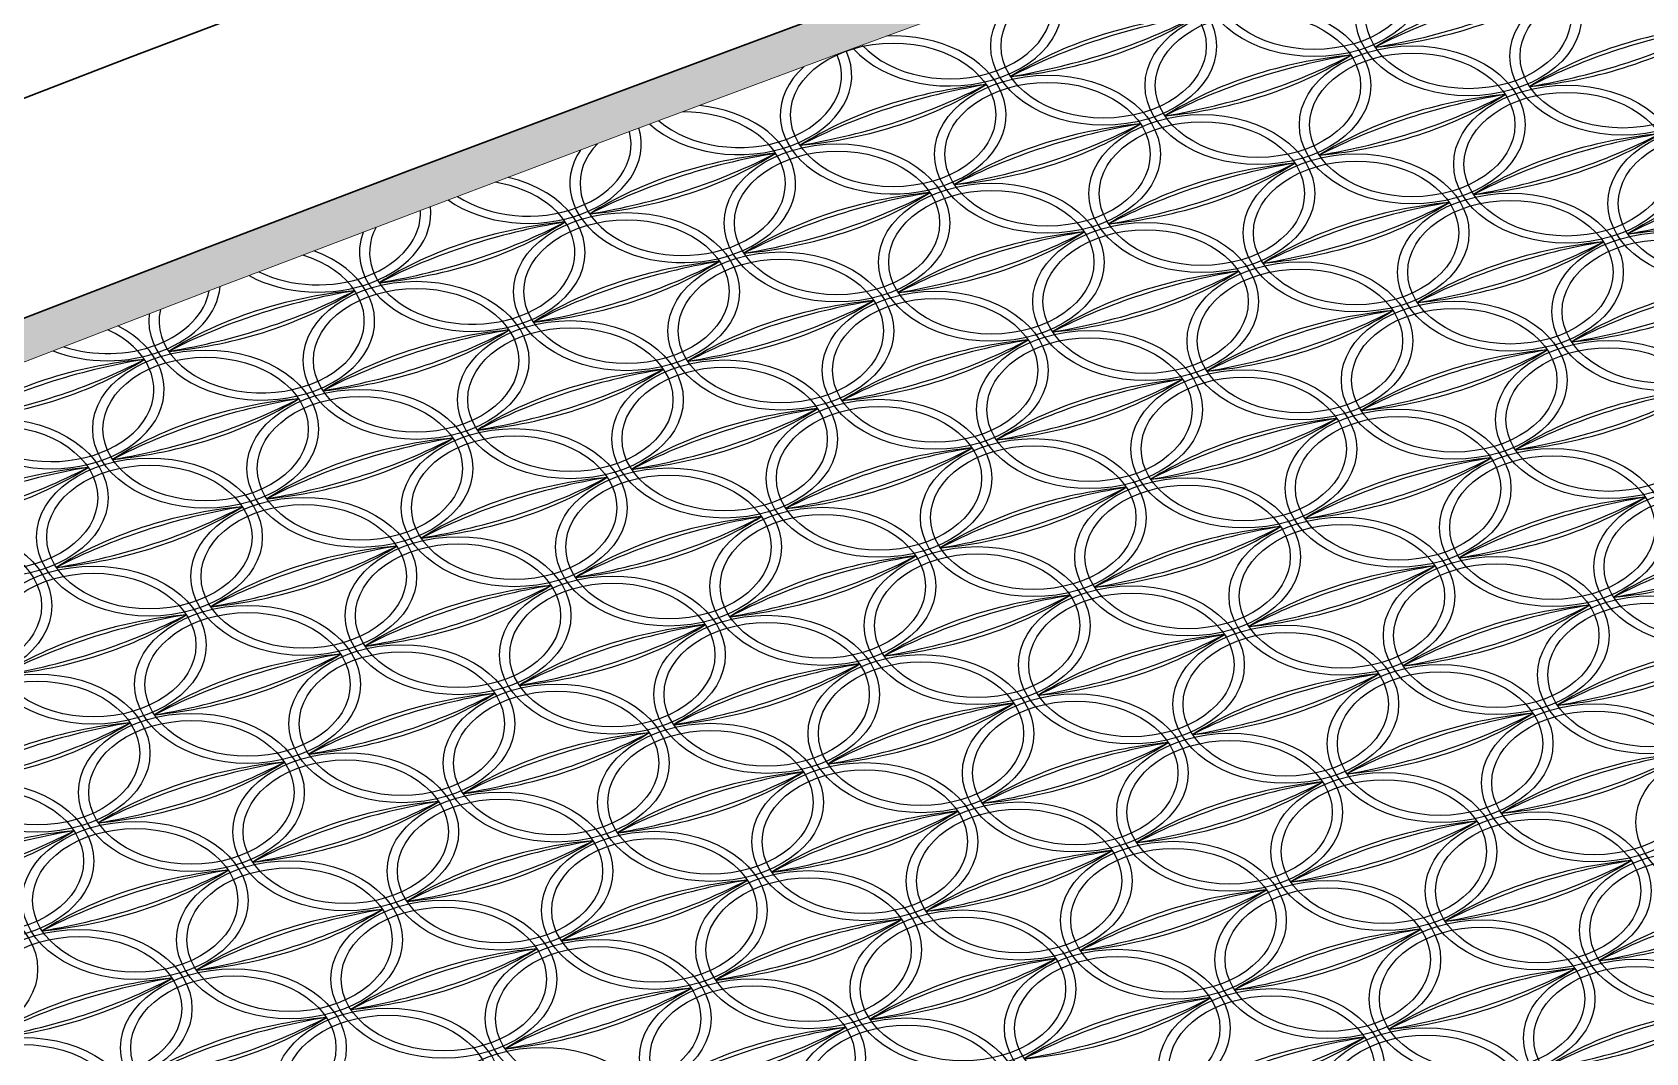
# Model space of a CAD drawing. Extents: x 1767995 to 4174245, y 542814 to 862564.
# Drawn here: x 3889294 to 3897154, y 593460 to 598431 of the extents above; entities that cross this region are included whole.
import ezdxf

# ---------------------------------------------------------------- set-up
doc = ezdxf.new("R2010")
doc.units = 0
doc.header["$LTSCALE"] = 3500
doc.layers.add('桥 构造粗实', color=1, linetype='Continuous', lineweight=30)

# ---------------------------------------------------------------- blocks, each defined once
blk = doc.blocks.new('332323')
at = {"color": 8}
for centre, major_axis, start_param, end_param in [((11241.8, 13896.9), (-550, 0), 3.141593, 9.424778), ((11241.8, 13896.9), (-500, 0), 3.141593, 9.424778), ((11993.5, 13705.4), (-550, 0), 3.141593, 9.424778), ((11993.5, 13705.4), (-500, 0), 3.141593, 9.424778), ((10216.4, 13562.2), (-550, 0), 3.141593, 9.424778), ((9464.7, 13753.7), (550, 0), 3.693634, 6.699951), ((9464.7, 13753.7), (500, 0), 3.700374, 6.693588), ((10216.4, 13562.2), (-500, 0), 3.141593, 9.424778), ((12678.7, 12676.8), (1696.6, 0), 1.707987, 2.30627), ((13031, 12148), (-2505.2, 0), -1.335396, -0.933532), ((11308.4, 14733.9), (-1696.6, 0), 1.707987, 2.30627), ((10956.1, 15262.7), (2505.2, 0), -1.335396, -0.933532), ((12745.3, 13513.8), (-550, 0), 3.141593, 9.424778), ((12745.3, 13513.8), (-500, 0), 3.141593, 9.424778), ((10901.6, 12533.6), (1696.6, 0), 1.707987, 2.30627), ((11253.9, 12004.8), (-2505.2, 0), -1.335396, -0.933532), ((9531.2, 14590.8), (-1696.6, 0), 1.707987, 2.30627), ((9179, 15119.6), (2505.2, 0), -1.335396, -0.933532), ((9191, 13227.5), (550, 0), 2.485379, 7.911937), ((13430.5, 12485.2), (-1696.6, 0), -1.433605, -0.835323), ((13782.7, 11956.4), (-2505.2, 0), -1.335396, -0.933532), ((12060.1, 14542.4), (1696.6, 0), -1.433605, -0.835323), ((11707.8, 15071.2), (-2505.2, 0), 1.806196, 2.208061), ((8439.3, 13419), (550, 0), 3.802194, 6.600352), ((8439.3, 13419), (500, 0), 3.81953, 6.583409), ((11653.4, 12342.1), (-1696.6, 0), -1.433605, -0.835323), ((12005.6, 11813.3), (-2505.2, 0), -1.335396, -0.933532), ((10283, 14399.2), (-1696.6, 0), 1.707987, 2.30627), ((9930.7, 14928), (-2505.2, 0), 1.806196, 2.208061), ((9876.2, 12198.9), (-1696.6, 0), -1.433605, -0.835323), ((10228.5, 11670.1), (2505.2, 0), 1.806196, 2.208061), ((8505.9, 14256.1), (-1696.6, 0), 1.707987, 2.30627), ((8153.6, 14784.9), (-2505.2, 0), 1.806196, 2.208061), ((12471.7, 12987.6), (-550, 0), 3.141593, 9.424778), ((12405.1, 12150.5), (1696.6, 0), 1.707987, 2.30627), ((12757.4, 11621.7), (2505.2, 0), 1.806196, 2.208061), ((11034.7, 14207.7), (-1696.6, 0), 1.707987, 2.30627), ((10682.5, 14736.5), (-2505.2, 0), 1.806196, 2.208061), ((8165.7, 12892.8), (-550, 0), 5.844937, 10.844903), ((8165.7, 12892.8), (-500, 0), 5.694565, 10.994892), ((10694.6, 12844.4), (-550, 0), 3.141593, 9.424778), ((7413.9, 13084.3), (-550, 0), 7.06373, 9.63095), ((7413.9, 13084.3), (500, 0), 3.951776, 6.460145), ((10628, 12007.4), (1696.6, 0), 1.707987, 2.30627), ((10980.3, 11478.6), (-2505.2, 0), -1.335396, -0.933532), ((9257.6, 14064.5), (-1696.6, 0), 1.707987, 2.30627), ((8905.3, 14593.3), (2505.2, 0), -1.335396, -0.933532), ((10694.6, 12844.4), (-500, 0), 3.141593, 9.424778), ((13156.9, 11959), (1696.6, 0), 1.707987, 2.30627), ((13509.1, 11430.2), (-2505.2, 0), -1.335396, -0.933532), ((11786.5, 14016.2), (-1696.6, 0), 1.707987, 2.30627), ((11434.2, 14545), (2505.2, 0), -1.335396, -0.933532), ((13223.4, 12796.1), (-550, 0), 3.141593, 9.424778), ((13223.4, 12796.1), (-500, 0), 3.141593, 9.424778), ((8850.9, 11864.2), (1696.6, 0), 1.707987, 2.30627), ((9203.1, 11335.4), (-2505.2, 0), -1.335396, -0.933532), ((7480.5, 13921.4), (-1696.6, 0), 1.707987, 2.30627), ((7128.2, 14450.2), (2505.2, 0), -1.335396, -0.933532), ((11379.7, 11815.9), (1696.6, 0), 1.707987, 2.30627), ((11732, 11287), (-2505.2, 0), -1.335396, -0.933532), ((10009.4, 13873), (1696.6, 0), -1.433605, -0.835323), ((9657.1, 14401.8), (-2505.2, 0), 1.806196, 2.208061), ((7140.3, 12558.1), (-550, 0), 6.025902, 10.672929), ((7140.3, 12558.1), (-500, 0), 5.926979, 10.771676), ((13908.6, 11767.5), (1696.6, 0), 1.707987, 2.30627), ((14260.9, 11238.7), (-2505.2, 0), -1.335396, -0.933532), ((12538.2, 13824.6), (1696.6, 0), -1.433605, -0.835323), ((12186, 14353.4), (-2505.2, 0), 1.806196, 2.208061), ((9602.6, 11672.7), (1696.6, 0), 1.707987, 2.30627), ((9954.9, 11143.9), (-2505.2, 0), -1.335396, -0.933532), ((8232.2, 13729.8), (-1696.6, 0), 1.707987, 2.30627), ((7880, 14258.6), (2505.2, 0), -1.335396, -0.933532), ((12198.1, 12461.4), (-550, 0), 3.141593, 9.424778), ((6388.6, 12749.6), (-550, 0), 7.197617, 9.506025), ((6388.6, 12749.6), (-500, 0), 7.242299, 9.461742), ((7892.1, 12366.6), (-550, 0), 3.141593, 9.424778), ((12131.5, 11624.3), (-1696.6, 0), -1.433605, -0.835323), ((12483.8, 11095.5), (-2505.2, 0), -1.335396, -0.933532), ((10761.1, 13681.5), (-1696.6, 0), 1.707987, 2.30627), ((10408.9, 14210.3), (-2505.2, 0), 1.806196, 2.208061), ((12198.1, 12461.4), (-500, 0), 3.141593, 9.424778), ((7825.5, 11529.5), (-1696.6, 0), -1.433605, -0.835323), ((8177.8, 11000.7), (-2505.2, 0), -1.335396, -0.933532), ((6455.1, 13586.7), (1696.6, 0), -1.433605, -0.835323), ((6102.9, 14115.5), (-2505.2, 0), 1.806196, 2.208061), ((10354.4, 11481.2), (-1696.6, 0), -1.433605, -0.835323), ((10706.6, 10952.4), (2505.2, 0), 1.806196, 2.208061), ((8984, 13538.3), (-1696.6, 0), 1.707987, 2.30627), ((8631.7, 14067.1), (-2505.2, 0), 1.806196, 2.208061), ((12883.3, 11432.8), (1696.6, 0), 1.707987, 2.30627), ((13235.5, 10904), (2505.2, 0), 1.806196, 2.208061), ((11512.9, 13489.9), (-1696.6, 0), 1.707987, 2.30627), ((11160.6, 14018.7), (2505.2, 0), -1.335396, -0.933532), ((12949.8, 12269.8), (-550, 0), 3.141593, 9.424778), ((12949.8, 12269.8), (-500, 0), 3.141593, 9.424778), ((6114.9, 12223.4), (-550, 0), 6.192074, 10.515599), ((6114.9, 12223.4), (-500, 0), 6.122939, 10.584617), ((8577.2, 11338), (1696.6, 0), 1.707987, 2.30627), ((8929.5, 10809.2), (-2505.2, 0), -1.335396, -0.933532), ((7206.9, 13395.1), (-1696.6, 0), 1.707987, 2.30627), ((6854.6, 13923.9), (2505.2, 0), -1.335396, -0.933532), ((8643.8, 12175), (-550, 0), 3.141593, 9.424778), ((8643.8, 12175), (-500, 0), 3.141593, 9.424778), ((11172.7, 12126.7), (-550, 0), 3.141593, 9.424778), ((11106.1, 11289.6), (-1696.6, 0), -1.433605, -0.835323), ((11458.4, 10760.8), (2505.2, 0), 1.806196, 2.208061), ((9735.8, 13346.8), (-1696.6, 0), 1.707987, 2.30627), ((9383.5, 13875.6), (2505.2, 0), -1.335396, -0.933532), ((11172.7, 12126.7), (-500, 0), 3.141593, 9.424778), ((5363.2, 12414.9), (550, 0), 4.208411, 6.221071), ((5363.2, 12414.9), (500, 0), 4.273088, 6.156535), ((6800.1, 11194.8), (1696.6, 0), 1.707987, 2.30627), ((7152.4, 10666), (2505.2, 0), 1.806196, 2.208061), ((5429.7, 13252), (-1696.6, 0), 1.707987, 2.30627), ((5077.5, 13780.8), (-2505.2, 0), 1.806196, 2.208061), ((6866.7, 12031.9), (-550, 0), 3.141593, 9.424778), ((6866.7, 12031.9), (-500, 0), 3.141593, 9.424778), ((13635, 11241.3), (1696.6, 0), 1.707987, 2.30627), ((13987.3, 10712.5), (-2505.2, 0), -1.335396, -0.933532), ((12264.6, 13298.4), (1696.6, 0), -1.433605, -0.835323), ((11912.4, 13827.2), (2505.2, 0), -1.335396, -0.933532), ((9329, 11146.5), (1696.6, 0), 1.707987, 2.30627), ((9681.3, 10617.7), (-2505.2, 0), -1.335396, -0.933532), ((7958.6, 13203.6), (-1696.6, 0), 1.707987, 2.30627), ((7606.4, 13732.4), (-2505.2, 0), 1.806196, 2.208061), ((11857.9, 11098.1), (1696.6, 0), 1.707987, 2.30627), ((12210.1, 10569.3), (-2505.2, 0), -1.335396, -0.933532), ((10487.5, 13155.2), (1696.6, 0), -1.433605, -0.835323), ((10135.2, 13684), (-2505.2, 0), 1.806196, 2.208061), ((5089.6, 11888.7), (550, 0), 3.210379, 7.22285), ((7618.4, 11840.3), (-550, 0), 3.141593, 9.424778), ((7618.4, 11840.3), (-500, 0), 3.141593, 9.424778), ((5089.6, 11888.7), (500, 0), 3.163002, 7.270132), ((7551.9, 11003.3), (1696.6, 0), 1.707987, 2.30627), ((7904.1, 10474.5), (-2505.2, 0), -1.335396, -0.933532), ((6181.5, 13060.4), (1696.6, 0), -1.433605, -0.835323), ((5829.2, 13589.2), (2505.2, 0), -1.335396, -0.933532), ((10080.8, 10954.9), (-1696.6, 0), -1.433605, -0.835323), ((10433, 10426.1), (-2505.2, 0), -1.335396, -0.933532), ((8710.4, 13012.1), (-1696.6, 0), 1.707987, 2.30627), ((8358.1, 13540.9), (-2505.2, 0), 1.806196, 2.208061), ((10147.3, 11792), (-550, 0), 3.141593, 9.424778), ((10147.3, 11792), (-500, 0), 3.141593, 9.424778), ((12676.2, 11743.6), (-550, 0), 3.141593, 9.424778), ((5774.8, 10860.1), (1696.6, 0), 1.707987, 2.30627), ((6127, 10331.3), (-2505.2, 0), -1.335396, -0.933532), ((4404.4, 12917.3), (1696.6, 0), -1.433605, -0.835323), ((4052.1, 13446.1), (-2505.2, 0), 1.806196, 2.208061), ((8370.2, 11648.8), (-550, 0), 3.141593, 9.424778), ((12609.6, 10906.6), (-1696.6, 0), -1.433605, -0.835323), ((12961.9, 10377.8), (-2505.2, 0), -1.335396, -0.933532), ((11239.3, 12963.7), (-1696.6, 0), 1.707987, 2.30627), ((10887, 13492.5), (-2505.2, 0), 1.806196, 2.208061), ((12676.2, 11743.6), (-500, 0), 3.141593, 9.424778), ((8303.6, 10811.8), (1696.6, 0), 1.707987, 2.30627), ((8655.9, 10283), (-2505.2, 0), -1.335396, -0.933532), ((6933.3, 12868.9), (-1696.6, 0), 1.707987, 2.30627), ((6581, 13397.7), (-2505.2, 0), 1.806196, 2.208061), ((10899.1, 11600.4), (-550, 0), 3.141593, 9.424778), ((10899.1, 11600.4), (-500, 0), 3.141593, 9.424778), ((10832.5, 10763.4), (1696.6, 0), 1.707987, 2.30627), ((11184.8, 10234.6), (-2505.2, 0), -1.335396, -0.933532), ((9462.1, 12820.5), (-1696.6, 0), 1.707987, 2.30627), ((9109.9, 13349.3), (2505.2, 0), -1.335396, -0.933532), ((13361.4, 10715), (1696.6, 0), 1.707987, 2.30627), ((13713.7, 10186.2), (2505.2, 0), 1.806196, 2.208061), ((11991, 12772.2), (-1696.6, 0), 1.707987, 2.30627), ((11638.7, 13301), (2505.2, 0), -1.335396, -0.933532), ((6526.5, 10668.6), (-1696.6, 0), -1.433605, -0.835323), ((6878.8, 10139.8), (2505.2, 0), 1.806196, 2.208061), ((5156.1, 12725.7), (1696.6, 0), -1.433605, -0.835323), ((4803.9, 13254.5), (-2505.2, 0), 1.806196, 2.208061), ((9055.4, 10620.2), (1696.6, 0), 1.707987, 2.30627), ((9407.7, 10091.4), (-2505.2, 0), -1.335396, -0.933532), ((7685, 12677.4), (-1696.6, 0), 1.707987, 2.30627), ((7332.7, 13206.2), (2505.2, 0), -1.335396, -0.933532), ((9122, 11457.3), (-550, 0), 3.141593, 9.424778), ((9122, 11457.3), (-500, 0), 3.141593, 9.424778), ((11650.8, 11408.9), (-550, 0), 3.141593, 9.424778), ((4816, 11362.5), (-550, 0), 3.141593, 9.424778), ((4816, 11362.5), (-500, 0), 3.141593, 9.424778), ((11584.3, 10571.9), (1696.6, 0), 1.707987, 2.30627), ((11936.5, 10043.1), (-2505.2, 0), -1.335396, -0.933532), ((10213.9, 12629), (-1696.6, 0), 1.707987, 2.30627), ((9861.6, 13157.8), (2505.2, 0), -1.335396, -0.933532), ((11650.8, 11408.9), (-500, 0), 3.141593, 9.424778), ((7278.3, 10477.1), (1696.6, 0), 1.707987, 2.30627), ((7630.5, 9948.3), (-2505.2, 0), -1.335396, -0.933532), ((5907.9, 12534.2), (-1696.6, 0), 1.707987, 2.30627), ((5555.6, 13063), (-2505.2, 0), 1.806196, 2.208061), ((7344.8, 11314.1), (-550, 0), 3.141593, 9.424778), ((7344.8, 11314.1), (-500, 0), 3.141593, 9.424778), ((9807.1, 10428.7), (1696.6, 0), 1.707987, 2.30627), ((10159.4, 9899.9), (-2505.2, 0), -1.335396, -0.933532), ((8436.8, 12485.8), (-1696.6, 0), 1.707987, 2.30627), ((8084.5, 13014.7), (2505.2, 0), -1.335396, -0.933532), ((12336, 10380.3), (1696.6, 0), 1.707987, 2.30627), ((12688.3, 9851.5), (-2505.2, 0), -1.335396, -0.933532), ((10965.6, 12437.5), (-1696.6, 0), 1.707987, 2.30627), ((10613.4, 12966.3), (-2505.2, 0), 1.806196, 2.208061), ((5501.1, 10333.9), (1696.6, 0), 1.707987, 2.30627), ((5853.4, 9805.1), (-2505.2, 0), -1.335396, -0.933532), ((4130.8, 12391), (-1696.6, 0), 1.707987, 2.30627), ((3778.5, 12919.9), (2505.2, 0), -1.335396, -0.933532), ((8096.6, 11122.6), (-550, 0), 3.141593, 9.424778), ((8030, 10285.5), (-1696.6, 0), -1.433605, -0.835323), ((8382.3, 9756.7), (-2505.2, 0), -1.335396, -0.933532), ((6659.6, 12342.7), (1696.6, 0), -1.433605, -0.835323), ((6307.4, 12871.5), (2505.2, 0), -1.335396, -0.933532), ((8096.6, 11122.6), (-500, 0), 3.141593, 9.424778), ((10558.9, 10237.2), (-1696.6, 0), -1.433605, -0.835323), ((10911.2, 9708.4), (-2505.2, 0), -1.335396, -0.933532), ((9188.5, 12294.3), (1696.6, 0), -1.433605, -0.835323), ((8836.3, 12823.1), (-2505.2, 0), 1.806196, 2.208061), ((13154.3, 11025.8), (-550, 0), 3.141593, 9.424778), ((6252.9, 10142.4), (1696.6, 0), 1.707987, 2.30627), ((6605.2, 9613.6), (-2505.2, 0), -1.335396, -0.933532), ((4882.5, 12199.5), (-1696.6, 0), 1.707987, 2.30627), ((4530.3, 12728.3), (-2505.2, 0), 1.806196, 2.208061), ((13087.8, 10188.8), (-1696.6, 0), -1.433605, -0.835323), ((13440, 9660), (-2505.2, 0), -1.335396, -0.933532), ((11717.4, 12246), (-1696.6, 0), 1.707987, 2.30627), ((11365.1, 12774.8), (-2505.2, 0), 1.806196, 2.208061), ((13154.3, 11025.8), (-500, 0), 3.141593, 9.424778), ((8781.8, 10094), (-1696.6, 0), -1.433605, -0.835323), ((9134, 9565.2), (-2505.2, 0), -1.335396, -0.933532), ((7411.4, 12151.2), (-1696.6, 0), 1.707987, 2.30627), ((7059.1, 12680), (-2505.2, 0), 1.806196, 2.208061), ((8848.3, 10931), (-550, 0), 3.141593, 9.424778), ((7071.2, 10787.9), (-550, 0), 3.141593, 9.424778), ((11310.7, 10045.6), (-1696.6, 0), -1.433605, -0.835323), ((11662.9, 9516.8), (2505.2, 0), 1.806196, 2.208061), ((9940.3, 12102.8), (-1696.6, 0), 1.707987, 2.30627), ((9588, 12631.6), (-2505.2, 0), 1.806196, 2.208061), ((13839.5, 9997.3), (1696.6, 0), 1.707987, 2.30627), ((14191.8, 9468.5), (2505.2, 0), 1.806196, 2.208061), ((12469.2, 12054.4), (-1696.6, 0), 1.707987, 2.30627), ((12116.9, 12583.2), (2505.2, 0), -1.335396, -0.933532), ((7004.6, 9950.8), (-1696.6, 0), -1.433605, -0.835323), ((7356.9, 9422), (2505.2, 0), 1.806196, 2.208061), ((5634.3, 12008), (1696.6, 0), -1.433605, -0.835323), ((5282, 12536.8), (-2505.2, 0), 1.806196, 2.208061), ((7071.2, 10787.9), (-500, 0), 3.141593, 9.424778), ((9600.1, 10739.5), (-550, 0), 3.141593, 9.424778), ((9600.1, 10739.5), (-500, 0), 3.141593, 9.424778), ((5294.1, 10644.7), (-550, 0), 3.141593, 9.424778), ((9533.5, 9902.5), (1696.6, 0), 1.707987, 2.30627), ((9885.8, 9373.7), (-2505.2, 0), -1.335396, -0.933532), ((8163.1, 11959.6), (-1696.6, 0), 1.707987, 2.30627), ((7810.9, 12488.4), (-2505.2, 0), 1.806196, 2.208061), ((12062.4, 9854.1), (1696.6, 0), 1.707987, 2.30627), ((12414.7, 9325.3), (-2505.2, 0), -1.335396, -0.933532), ((10692, 11911.3), (-1696.6, 0), 1.707987, 2.30627), ((10339.8, 12440.1), (2505.2, 0), -1.335396, -0.933532), ((12129, 10691.1), (-550, 0), 3.141593, 9.424778), ((12129, 10691.1), (-500, 0), 3.141593, 9.424778), ((5294.1, 10644.7), (-500, 0), 3.141593, 9.424778), ((7756.4, 9759.3), (1696.6, 0), 1.707987, 2.30627), ((8108.7, 9230.5), (-2505.2, 0), -1.335396, -0.933532), ((6386, 11816.5), (-1696.6, 0), 1.707987, 2.30627), ((6033.8, 12345.3), (2505.2, 0), -1.335396, -0.933532), ((7823, 10596.3), (-550, 0), 3.141593, 9.424778), ((7823, 10596.3), (-500, 0), 3.141593, 9.424778), ((10285.3, 9710.9), (1696.6, 0), 1.707987, 2.30627), ((10637.5, 9182.1), (-2505.2, 0), -1.335396, -0.933532), ((8914.9, 11768.1), (-1696.6, 0), 1.707987, 2.30627), ((8562.6, 12296.9), (2505.2, 0), -1.335396, -0.933532), ((5979.3, 9616.1), (1696.6, 0), 1.707987, 2.30627), ((6331.5, 9087.3), (-2505.2, 0), -1.335396, -0.933532), ((4608.9, 11673.3), (-1696.6, 0), 1.707987, 2.30627), ((4256.6, 12202.1), (2505.2, 0), -1.335396, -0.933532), ((8574.7, 10404.8), (-550, 0), 3.141593, 9.424778), ((12814.2, 9662.6), (1696.6, 0), 1.707987, 2.30627), ((13166.4, 9133.8), (-2505.2, 0), -1.335396, -0.933532), ((11443.8, 11719.7), (1696.6, 0), -1.433605, -0.835323), ((11091.5, 12248.5), (-2505.2, 0), 1.806196, 2.208061), ((8508.2, 9567.8), (1696.6, 0), 1.707987, 2.30627), ((8860.4, 9039), (-2505.2, 0), -1.335396, -0.933532), ((7137.8, 11624.9), (1696.6, 0), -1.433605, -0.835323), ((6785.5, 12153.7), (2505.2, 0), -1.335396, -0.933532), ((8574.7, 10404.8), (-500, 0), 3.141593, 9.424778), ((11037, 9519.4), (-1696.6, 0), -1.433605, -0.835323), ((11389.3, 8990.6), (-2505.2, 0), -1.335396, -0.933532), ((9666.7, 11576.6), (-1696.6, 0), 1.707987, 2.30627), ((9314.4, 12105.4), (2505.2, 0), -1.335396, -0.933532), ((13565.9, 9471), (-1696.6, 0), -1.433605, -0.835323), ((13918.2, 8942.2), (-2505.2, 0), -1.335396, -0.933532), ((12195.5, 11528.2), (-1696.6, 0), 1.707987, 2.30627), ((11843.3, 12057), (-2505.2, 0), 1.806196, 2.208061), ((6731, 9424.6), (1696.6, 0), 1.707987, 2.30627), ((7083.3, 8895.8), (-2505.2, 0), -1.335396, -0.933532), ((5360.7, 11481.8), (1696.6, 0), -1.433605, -0.835323), ((5008.4, 12010.6), (-2505.2, 0), 1.806196, 2.208061), ((9259.9, 9376.2), (-1696.6, 0), -1.433605, -0.835323), ((9612.2, 8847.4), (-2505.2, 0), -1.335396, -0.933532), ((7889.5, 11433.4), (1696.6, 0), -1.433605, -0.835323), ((7537.3, 11962.2), (-2505.2, 0), 1.806196, 2.208061), ((9326.5, 10213.3), (-550, 0), 3.141593, 9.424778), ((7549.4, 10070.1), (-550, 0), 3.141593, 9.424778), ((11788.8, 9327.9), (1696.6, 0), 1.707987, 2.30627), ((12141.1, 8799.1), (-2505.2, 0), -1.335396, -0.933532), ((10418.4, 11385), (-1696.6, 0), 1.707987, 2.30627), ((10066.1, 11913.8), (-2505.2, 0), 1.806196, 2.208061), ((7482.8, 9233.1), (-1696.6, 0), -1.433605, -0.835323), ((7835, 8704.3), (2505.2, 0), 1.806196, 2.208061), ((6112.4, 11290.2), (-1696.6, 0), 1.707987, 2.30627), ((5760.1, 11819), (-2505.2, 0), 1.806196, 2.208061), ((7549.4, 10070.1), (-500, 0), 3.141593, 9.424778), ((10078.2, 10021.8), (-550, 0), 3.141593, 9.424778), ((5772.2, 9927), (-550, 0), 3.141593, 9.424778), ((10011.7, 9184.7), (1696.6, 0), 1.707987, 2.30627), ((10363.9, 8655.9), (-2505.2, 0), -1.335396, -0.933532), ((8641.3, 11241.9), (-1696.6, 0), 1.707987, 2.30627), ((8289, 11770.7), (2505.2, 0), -1.335396, -0.933532), ((10078.2, 10021.8), (-500, 0), 3.141593, 9.424778), ((12540.5, 9136.3), (1696.6, 0), 1.707987, 2.30627), ((12892.8, 8607.5), (-2505.2, 0), -1.335396, -0.933532), ((11170.2, 11193.5), (-1696.6, 0), 1.707987, 2.30627), ((10817.9, 11722.3), (2505.2, 0), -1.335396, -0.933532), ((12607.1, 9973.4), (-550, 0), 3.141593, 9.424778), ((12607.1, 9973.4), (-500, 0), 3.141593, 9.424778), ((5705.7, 9089.9), (1696.6, 0), 1.707987, 2.30627), ((6057.9, 8561.1), (2505.2, 0), 1.806196, 2.208061), ((4335.3, 11147.1), (-1696.6, 0), 1.707987, 2.30627), ((3983, 11675.9), (2505.2, 0), -1.335396, -0.933532), ((5772.2, 9927), (-500, 0), 3.141593, 9.424778), ((8301.1, 9878.6), (-550, 0), 3.141593, 9.424778), ((8301.1, 9878.6), (-500, 0), 3.141593, 9.424778), ((8234.5, 9041.5), (1696.6, 0), 1.707987, 2.30627), ((8586.8, 8512.7), (2505.2, 0), 1.806196, 2.208061), ((6864.2, 11098.7), (-1696.6, 0), 1.707987, 2.30627), ((6511.9, 11627.5), (-2505.2, 0), 1.806196, 2.208061), ((10763.4, 8993.2), (1696.6, 0), 1.707987, 2.30627), ((11115.7, 8464.4), (-2505.2, 0), -1.335396, -0.933532), ((9393, 11050.3), (-1696.6, 0), 1.707987, 2.30627), ((9040.8, 11579.1), (-2505.2, 0), 1.806196, 2.208061), ((6457.4, 8898.4), (1696.6, 0), 1.707987, 2.30627), ((6809.7, 8369.6), (-2505.2, 0), -1.335396, -0.933532), ((5087, 10955.5), (-1696.6, 0), 1.707987, 2.30627), ((4734.8, 11484.3), (2505.2, 0), -1.335396, -0.933532), ((9052.9, 9687.1), (-550, 0), 3.141593, 9.424778), ((13292.3, 8944.8), (1696.6, 0), 1.707987, 2.30627), ((13644.6, 8416), (-2505.2, 0), -1.335396, -0.933532), ((11921.9, 11002), (1696.6, 0), -1.433605, -0.835323), ((11569.7, 11530.8), (-2505.2, 0), 1.806196, 2.208061), ((8986.3, 8850), (1696.6, 0), 1.707987, 2.30627), ((9338.6, 8321.2), (-2505.2, 0), -1.335396, -0.933532), ((7615.9, 10907.2), (1696.6, 0), -1.433605, -0.835323), ((7263.7, 11436), (2505.2, 0), -1.335396, -0.933532), ((9052.9, 9687.1), (-500, 0), 3.141593, 9.424778), ((11581.7, 9638.7), (-550, 0), 3.141593, 9.424778), ((11581.7, 9638.7), (-500, 0), 3.141593, 9.424778), ((11515.2, 8801.7), (-1696.6, 0), -1.433605, -0.835323), ((11867.4, 8272.8), (-2505.2, 0), -1.335396, -0.933532), ((10144.8, 10858.8), (-1696.6, 0), 1.707987, 2.30627), ((9792.5, 11387.6), (-2505.2, 0), 1.806196, 2.208061), ((7209.2, 8706.9), (1696.6, 0), 1.707987, 2.30627), ((7561.4, 8178), (-2505.2, 0), -1.335396, -0.933532), ((5838.8, 10764), (1696.6, 0), -1.433605, -0.835323), ((5486.5, 11292.8), (-2505.2, 0), 1.806196, 2.208061), ((9738, 8658.5), (1696.6, 0), 1.707987, 2.30627), ((10090.3, 8129.7), (-2505.2, 0), -1.335396, -0.933532), ((8367.7, 10715.6), (-1696.6, 0), 1.707987, 2.30627), ((8015.4, 11244.4), (-2505.2, 0), 1.806196, 2.208061), ((9804.6, 9495.5), (-550, 0), 3.141593, 9.424778), ((12333.5, 9447.2), (-550, 0), 3.141593, 9.424778), ((12266.9, 8610.1), (1696.6, 0), 1.707987, 2.30627), ((12619.2, 8081.3), (-2505.2, 0), -1.335396, -0.933532), ((10896.5, 10667.3), (-1696.6, 0), 1.707987, 2.30627), ((10544.3, 11196.1), (2505.2, 0), -1.335396, -0.933532), ((12333.5, 9447.2), (-500, 0), 3.141593, 9.424778), ((5432, 8563.7), (-1696.6, 0), -1.433605, -0.835323), ((5784.3, 8034.9), (-2505.2, 0), -1.335396, -0.933532), ((4061.7, 10620.8), (1696.6, 0), -1.433605, -0.835323), ((3709.4, 11149.6), (-2505.2, 0), 1.806196, 2.208061), ((7960.9, 8515.3), (-1696.6, 0), -1.433605, -0.835323), ((8313.2, 7986.5), (2505.2, 0), 1.806196, 2.208061), ((6590.5, 10572.5), (1696.6, 0), -1.433605, -0.835323), ((6238.3, 11101.3), (-2505.2, 0), 1.806196, 2.208061), ((10556.4, 9304), (-550, 0), 3.141593, 9.424778), ((6250.4, 9209.2), (-550, 0), 3.141593, 9.424778), ((10489.8, 8467), (1696.6, 0), 1.707987, 2.30627), ((10842.1, 7938.2), (-2505.2, 0), -1.335396, -0.933532), ((9119.4, 10524.1), (-1696.6, 0), 1.707987, 2.30627), ((8767.2, 11052.9), (2505.2, 0), -1.335396, -0.933532), ((10556.4, 9304), (-500, 0), 3.141593, 9.424778), ((13018.7, 8418.6), (1696.6, 0), 1.707987, 2.30627), ((13370.9, 7889.8), (-2505.2, 0), -1.335396, -0.933532), ((11648.3, 10475.7), (-1696.6, 0), 1.707987, 2.30627), ((11296, 11004.5), (2505.2, 0), -1.335396, -0.933532), ((13085.2, 9255.6), (-550, 0), 3.141593, 9.424778), ((13085.2, 9255.6), (-500, 0), 3.141593, 9.424778), ((6183.8, 8372.2), (1696.6, 0), 1.707987, 2.30627), ((6536.1, 7843.4), (2505.2, 0), 1.806196, 2.208061), ((4813.4, 10429.3), (-1696.6, 0), 1.707987, 2.30627), ((4461.2, 10958.1), (2505.2, 0), -1.335396, -0.933532), ((6250.4, 9209.2), (-500, 0), 3.141593, 9.424778), ((8779.2, 9160.8), (-550, 0), 3.141593, 9.424778), ((4473.2, 9066), (-550, 0), 3.141593, 9.424778), ((8712.7, 8323.8), (1696.6, 0), 1.707987, 2.30627), ((9064.9, 7795), (-2505.2, 0), -1.335396, -0.933532), ((7342.3, 10380.9), (-1696.6, 0), 1.707987, 2.30627), ((6990, 10909.7), (-2505.2, 0), 1.806196, 2.208061), ((8779.2, 9160.8), (-500, 0), 3.141593, 9.424778), ((11241.6, 8275.4), (1696.6, 0), 1.707987, 2.30627), ((11593.8, 7746.6), (-2505.2, 0), -1.335396, -0.933532), ((9871.2, 10332.6), (-1696.6, 0), 1.707987, 2.30627), ((9518.9, 10861.4), (2505.2, 0), -1.335396, -0.933532), ((6935.6, 8180.6), (1696.6, 0), 1.707987, 2.30627), ((7287.8, 7651.8), (-2505.2, 0), -1.335396, -0.933532), ((5565.2, 10237.8), (-1696.6, 0), 1.707987, 2.30627), ((5212.9, 10766.6), (2505.2, 0), -1.335396, -0.933532), ((9531, 8969.3), (-550, 0), 3.141593, 9.424778), ((13770.4, 8227.1), (1696.6, 0), 1.707987, 2.30627), ((14122.7, 7698.3), (-2505.2, 0), -1.335396, -0.933532), ((12400.1, 10284.2), (-1696.6, 0), 1.707987, 2.30627), ((12047.8, 10813), (-2505.2, 0), 1.806196, 2.208061), ((9464.4, 8132.3), (-1696.6, 0), -1.433605, -0.835323), ((9816.7, 7603.5), (-2505.2, 0), -1.335396, -0.933532), ((8094.1, 10189.4), (1696.6, 0), -1.433605, -0.835323), ((7741.8, 10718.2), (2505.2, 0), -1.335396, -0.933532), ((9531, 8969.3), (-500, 0), 3.141593, 9.424778), ((5225, 8874.5), (-550, 0), 3.141593, 9.424778), ((5225, 8874.5), (-500, 0), 3.141593, 9.424778), ((11993.3, 8083.9), (-1696.6, 0), -1.433605, -0.835323), ((12345.6, 7555.1), (-2505.2, 0), -1.335396, -0.933532), ((10622.9, 10141), (1696.6, 0), -1.433605, -0.835323), ((10270.7, 10669.8), (-2505.2, 0), 1.806196, 2.208061), ((7687.3, 7989.1), (1696.6, 0), 1.707987, 2.30627), ((8039.6, 7460.3), (-2505.2, 0), -1.335396, -0.933532), ((6316.9, 10046.2), (-1696.6, 0), 1.707987, 2.30627), ((5964.7, 10575), (-2505.2, 0), 1.806196, 2.208061), ((10282.8, 8777.8), (-550, 0), 3.141593, 9.424778), ((10216.2, 7940.7), (-1696.6, 0), -1.433605, -0.835323), ((10568.4, 7411.9), (-2505.2, 0), -1.335396, -0.933532), ((8845.8, 9997.9), (-1696.6, 0), 1.707987, 2.30627), ((8493.5, 10526.7), (-2505.2, 0), 1.806196, 2.208061), ((12745.1, 7892.4), (-1696.6, 0), -1.433605, -0.835323), ((13097.3, 7363.6), (-2505.2, 0), -1.335396, -0.933532), ((11374.7, 9949.5), (-1696.6, 0), 1.707987, 2.30627), ((11022.4, 10478.3), (-2505.2, 0), 1.806196, 2.208061), ((5910.2, 7845.9), (-1696.6, 0), -1.433605, -0.835323), ((6262.4, 7317.1), (-2505.2, 0), -1.335396, -0.933532), ((4539.8, 9903.1), (1696.6, 0), -1.433605, -0.835323), ((4187.5, 10431.9), (-2505.2, 0), 1.806196, 2.208061), ((8439.1, 7797.6), (-1696.6, 0), -1.433605, -0.835323), ((8791.3, 7268.8), (2505.2, 0), 1.806196, 2.208061), ((7068.7, 9854.7), (-1696.6, 0), 1.707987, 2.30627), ((6716.4, 10383.5), (-2505.2, 0), 1.806196, 2.208061), ((8505.6, 8634.6), (-550, 0), 3.141593, 9.424778), ((8505.6, 8634.6), (-500, 0), 3.141593, 9.424778), ((11034.5, 8586.2), (-550, 0), 3.141593, 9.424778), ((10967.9, 7749.2), (1696.6, 0), 1.707987, 2.30627), ((11320.2, 7220.4), (-2505.2, 0), -1.335396, -0.933532), ((9597.6, 9806.3), (-1696.6, 0), 1.707987, 2.30627), ((9245.3, 10335.1), (-2505.2, 0), 1.806196, 2.208061), ((11034.5, 8586.2), (-500, 0), 3.141593, 9.424778), ((6661.9, 7654.4), (-1696.6, 0), -1.433605, -0.835323), ((7014.2, 7125.6), (-2505.2, 0), -1.335396, -0.933532), ((5291.6, 9711.5), (-1696.6, 0), 1.707987, 2.30627), ((4939.3, 10240.3), (2505.2, 0), -1.335396, -0.933532), ((6728.5, 8491.4), (-550, 0), 3.141593, 9.424778), ((6728.5, 8491.4), (-500, 0), 3.141593, 9.424778), ((9257.4, 8443.1), (-550, 0), 3.141593, 9.424778), ((13496.8, 7700.8), (1696.6, 0), 1.707987, 2.30627), ((13849.1, 7172), (-2505.2, 0), -1.335396, -0.933532), ((12126.4, 9758), (-1696.6, 0), 1.707987, 2.30627), ((11774.2, 10286.8), (2505.2, 0), -1.335396, -0.933532), ((4951.4, 8348.3), (-550, 0), 3.141593, 9.424778), ((9190.8, 7606), (1696.6, 0), 1.707987, 2.30627), ((9543.1, 7077.2), (-2505.2, 0), -1.335396, -0.933532), ((7820.4, 9663.2), (-1696.6, 0), 1.707987, 2.30627), ((7468.2, 10192), (2505.2, 0), -1.335396, -0.933532), ((9257.4, 8443.1), (-500, 0), 3.141593, 9.424778), ((11719.7, 7557.7), (1696.6, 0), 1.707987, 2.30627), ((12072, 7028.9), (-2505.2, 0), -1.335396, -0.933532), ((10349.3, 9614.8), (-1696.6, 0), 1.707987, 2.30627), ((9997.1, 10143.6), (2505.2, 0), -1.335396, -0.933532), ((11786.3, 8394.7), (-550, 0), 3.141593, 9.424778), ((11786.3, 8394.7), (-500, 0), 3.141593, 9.424778), ((4951.4, 8348.3), (-500, 0), 3.141593, 9.424778)]:
    blk.add_ellipse(centre, major_axis=major_axis, ratio=0.7, start_param=start_param, end_param=end_param, dxfattribs=at)
for centre, major_axis in [((10968.2, 13370.7), (550, 0)), ((10968.2, 13370.7), (500, 0)), ((9191, 13227.5), (500, 0)), ((11719.9, 13179.1), (550, 0)), ((11719.9, 13179.1), (500, 0)), ((9942.8, 13036), (550, 0)), ((9942.8, 13036), (500, 0)), ((12471.7, 12987.6), (500, 0)), ((8917.4, 12701.3), (550, 0)), ((8917.4, 12701.3), (500, 0)), ((11446.3, 12652.9), (550, 0)), ((11446.3, 12652.9), (500, 0)), ((9669.2, 12509.7), (550, 0)), ((9669.2, 12509.7), (500, 0)), ((7892.1, 12366.6), (500, 0)), ((10420.9, 12318.2), (550, 0)), ((10420.9, 12318.2), (500, 0)), ((9395.6, 11983.5), (550, 0)), ((9395.6, 11983.5), (500, 0)), ((11924.4, 11935.1), (550, 0)), ((11924.4, 11935.1), (500, 0)), ((5841.3, 11697.2), (550, 0)), ((5841.3, 11697.2), (500, 0)), ((8370.2, 11648.8), (500, 0)), ((6593.1, 11505.6), (550, 0)), ((6593.1, 11505.6), (500, 0)), ((9873.7, 11265.7), (550, 0)), ((9873.7, 11265.7), (500, 0)), ((5567.7, 11170.9), (550, 0)), ((12402.6, 11217.4), (550, 0)), ((12402.6, 11217.4), (500, 0)), ((5567.7, 11170.9), (500, 0)), ((10625.5, 11074.2), (550, 0)), ((10625.5, 11074.2), (500, 0)), ((6319.5, 10979.4), (550, 0)), ((6319.5, 10979.4), (500, 0)), ((8848.3, 10931), (500, 0)), ((11377.2, 10882.7), (550, 0)), ((11377.2, 10882.7), (500, 0)), ((4542.3, 10836.2), (550, 0)), ((4542.3, 10836.2), (500, 0)), ((10351.8, 10548), (550, 0)), ((10351.8, 10548), (500, 0)), ((12880.7, 10499.6), (550, 0)), ((12880.7, 10499.6), (500, 0)), ((6045.8, 10453.2), (550, 0)), ((6045.8, 10453.2), (500, 0)), ((11103.6, 10356.5), (550, 0)), ((11103.6, 10356.5), (500, 0)), ((6797.6, 10261.7), (550, 0)), ((6797.6, 10261.7), (500, 0)), ((9326.5, 10213.3), (500, 0)), ((11855.4, 10164.9), (550, 0)), ((11855.4, 10164.9), (500, 0)), ((5020.5, 10118.5), (550, 0)), ((5020.5, 10118.5), (500, 0)), ((10830, 9830.2), (550, 0)), ((10830, 9830.2), (500, 0)), ((13358.9, 9781.9), (550, 0)), ((6524, 9735.4), (550, 0)), ((6524, 9735.4), (500, 0)), ((4746.9, 9592.3), (550, 0)), ((4746.9, 9592.3), (500, 0)), ((7275.7, 9543.9), (550, 0)), ((7275.7, 9543.9), (500, 0)), ((9804.6, 9495.5), (500, 0)), ((5498.6, 9400.7), (550, 0)), ((5498.6, 9400.7), (500, 0)), ((8027.5, 9352.4), (550, 0)), ((8027.5, 9352.4), (500, 0)), ((11308.1, 9112.5), (550, 0)), ((11308.1, 9112.5), (500, 0)), ((7002.1, 9017.7), (550, 0)), ((7002.1, 9017.7), (500, 0)), ((12059.9, 8920.9), (550, 0)), ((12059.9, 8920.9), (500, 0)), ((7753.9, 8826.1), (550, 0)), ((7753.9, 8826.1), (500, 0)), ((10282.8, 8777.8), (500, 0)), ((5976.7, 8683), (550, 0)), ((5976.7, 8683), (500, 0)), ((12811.6, 8729.4), (550, 0)), ((12811.6, 8729.4), (500, 0)), ((7480.3, 8299.9), (550, 0))]:
    blk.add_ellipse(centre, major_axis=major_axis, ratio=0.7, dxfattribs=at)

msp = doc.modelspace()

# ---------------------------------------------------------------- hatches: boundary and pattern name
h = msp.add_hatch(color=8)
h.paths.add_polyline_path([(3869156.9, 588473.7), (3870155.4, 588937.3), (3871153.9, 589397), (3872152.4, 589852.7), (3873150.9, 590304.4), (3874149.4, 590752.1), (3875147.8, 591195.8), (3876146.3, 591635.5), (3877144.8, 592071.3), (3878143.2, 592503.1), (3879141.7, 592930.9), (3880140.1, 593354.7), (3881138.6, 593774.5), (3882137, 594190.4), (3883135.4, 594602.2), (3884133.9, 595010.1), (3885132.3, 595414), (3886130.7, 595813.9), (3887129.1, 596209.9), (3888127.5, 596601.8), (3889125.9, 596989.8), (3890124.2, 597373.8), (3891122.6, 597753.8), (3892121, 598129.8), (3893119.3, 598501.9), (3894117.7, 598870), (3895116, 599234), (3896114.4, 599594.1), (3897112.7, 599950.3), (3898111, 600302.4), (3899109.4, 600650.6), (3900107.7, 600994.7), (3901106, 601334.9), (3902104.3, 601671.2), (3903102.6, 602003.4), (3904100.9, 602331.7), (3905099.2, 602655.9), (3906097.4, 602976.2), (3907095.7, 603292.5), (3908094, 603604.9), (3909092.2, 603913.2), (3910090.5, 604217.6), (3911088.8, 604518), (3912087, 604814.4), (3913085.2, 605106.8), (3914083.5, 605395.3), (3915081.7, 605679.7), (3916079.9, 605960.2), (3917078.1, 606236.7), (3918076.3, 606509.3), (3919074.6, 606777.8), (3920072.8, 607042.4), (3921070.9, 607303), (3922069.1, 607559.6), (3923067.3, 607812.2), (3924065.5, 608060.9), (3925063.7, 608305.5), (3926061.8, 608546.2), (3927060, 608782.9), (3928058.2, 609015.7), (3929056.3, 609244.4), (3930054.5, 609469.2), (3931052.6, 609690), (3932050.8, 609906.8), (3933048.9, 610119.6), (3934047, 610328.5), (3935045.1, 610533.4), (3936043.3, 610734.3), (3937041.4, 610931.2), (3938039.5, 611124.1), (3939037.6, 611313.1), (3940035.7, 611498.1), (3941033.8, 611679.1), (3942031.9, 611856.1), (3942852.8, 611998.4, -0.929118), (3942997.4, 611213.8), (3942945.6, 611200.2), (3941945.6, 610932.5), (3940945.6, 610658.4), (3939945.6, 610378), (3938945.6, 610091.2), (3937945.6, 609798.1), (3936945.6, 609498.7), (3935945.6, 609192.9), (3934945.6, 608880.8), (3933945.6, 608562.4), (3932945.6, 608237.6), (3931945.6, 607906.6), (3930945.6, 607569.1), (3929945.6, 607225.4), (3928945.6, 606875.3), (3927945.6, 606518.9), (3926945.6, 606156.1), (3925945.6, 605787.1), (3924945.6, 605411.7), (3923945.6, 605029.9), (3922945.6, 604641.9), (3921945.6, 604247.5), (3920945.6, 603846.8), (3919945.6, 603439.8), (3918945.6, 603026.4), (3917945.6, 602606.8), (3916945.6, 602180.8), (3915945.6, 601748.5), (3914945.6, 601309.8), (3913945.6, 600864.8), (3912945.6, 600413.6), (3911945.6, 599956), (3910945.6, 599492), (3909945.6, 599021.8), (3908945.6, 598545.2), (3907945.6, 598062.3), (3906945.6, 597573.1), (3905945.6, 597077.6), (3904945.6, 596575.8), (3903945.6, 596067.6), (3902945.6, 595553.1), (3901945.6, 595032.3), (3900945.6, 594505.2), (3899945.6, 593971.8), (3898945.6, 593432), (3897945.6, 592886), (3896945.6, 592333.6), (3895945.6, 591774.9), (3894945.6, 591209.9), (3893945.6, 590638.6), (3892945.6, 590061), (3891945.6, 589477), (3890945.6, 588886.7), (3889945.6, 588290.2), (3888945.6, 587687.3), (3887945.6, 587078.1), (3886945.6, 586462.6), (3886689.7, 586303.5), (3865950, 586114.4, -0.759516), (3865736.4, 586854.8), (3866161.3, 587058.9), (3867159.8, 587534.5), (3868158.3, 588006.1)])
h.paths.add_polyline_path([(3886840.3, 586632.7), (3886631.7, 586502.9), (3865948.2, 586314.3, -0.74253), (3865834.1, 586679.9), (3866247.6, 586878.4), (3867245.5, 587353.8), (3868243.5, 587825.1), (3869241.4, 588292.4), (3870239.3, 588755.8), (3871237.2, 589215.2), (3872235.1, 589670.6), (3873233, 590122), (3874230.9, 590569.4), (3875228.8, 591012.9), (3876226.6, 591452.4), (3877224.5, 591887.9), (3878222.3, 592319.4), (3879220.1, 592746.9), (3880218, 593170.4), (3881215.8, 593590), (3882213.6, 594005.6), (3883211.4, 594417.2), (3884209.2, 594824.8), (3885207, 595228.5), (3886204.7, 595628.1), (3887202.5, 596023.8), (3888200.2, 596415.5), (3889198, 596803.3), (3890195.7, 597187), (3891193.4, 597566.8), (3892191.1, 597942.5), (3893188.8, 598314.4), (3894186.5, 598682.2), (3895184.2, 599046), (3896181.9, 599405.9), (3897179.6, 599761.8), (3898177.2, 600113.7), (3899174.9, 600461.6), (3900172.5, 600805.6), (3901170.2, 601145.5), (3902167.8, 601481.5), (3903165.4, 601813.5), (3904163, 602141.5), (3905160.6, 602465.6), (3906158.2, 602785.7), (3907155.8, 603101.8), (3908153.4, 603413.9), (3909150.9, 603722), (3910148.5, 604026.2), (3911146, 604326.4), (3912143.6, 604622.6), (3913141.1, 604914.8), (3914138.6, 605203), (3915136.2, 605487.3), (3916133.7, 605767.6), (3917131.2, 606043.9), (3918128.7, 606316.2), (3919126.2, 606584.6), (3920123.6, 606849), (3921121.1, 607109.4), (3922118.6, 607365.8), (3923116, 607618.2), (3924113.5, 607866.7), (3925110.9, 608111.2), (3926108.4, 608351.7), (3927105.8, 608588.3), (3928103.2, 608820.8), (3929100.6, 609049.4), (3930098, 609274), (3931095.4, 609494.6), (3932092.8, 609711.3), (3933090.2, 609924), (3934087.6, 610132.7), (3935085, 610337.4), (3936082.4, 610538.1), (3937079.7, 610734.9), (3938077.1, 610927.7), (3939074.4, 611116.5), (3940071.8, 611301.4), (3941069.1, 611482.2), (3942066.5, 611659.1), (3942844.7, 611794, -1.002467), (3942946.8, 611407.3), (3942894.4, 611393.6), (3941893.3, 611125.5), (3940892.1, 610851.1), (3939891, 610570.4), (3938889.9, 610283.3), (3937888.7, 609989.9), (3936887.6, 609690.1), (3935886.5, 609384), (3934885.4, 609071.6), (3933884.3, 608752.8), (3932883.2, 608427.7), (3931882.1, 608096.2), (3930881.1, 607758.5), (3929880, 607414.3), (3928878.9, 607063.9), (3927877.9, 606707.1), (3926876.8, 606344), (3925875.8, 605974.5), (3924874.7, 605598.7), (3923873.7, 605216.6), (3922872.7, 604828.2), (3921871.7, 604433.4), (3920870.7, 604032.3), (3919869.7, 603624.8), (3918868.7, 603211.1), (3917867.7, 602791), (3916866.7, 602364.6), (3915865.7, 601931.8), (3914864.7, 601492.8), (3913863.8, 601047.4), (3912862.8, 600595.6), (3911861.9, 600137.6), (3910860.9, 599673.2), (3909860, 599202.5), (3908859, 598725.5), (3907858.1, 598242.2), (3906857.2, 597752.5), (3905856.3, 597256.6), (3904855.4, 596754.3), (3903854.5, 596245.7), (3902853.6, 595730.7), (3901852.7, 595209.5), (3900851.9, 594681.9), (3899851, 594148), (3898850.1, 593607.8), (3897849.3, 593061.3), (3896848.4, 592508.4), (3895847.6, 591949.3), (3894846.8, 591383.8), (3893845.9, 590812), (3892845.1, 590233.9), (3891844.3, 589649.5), (3890843.5, 589058.7), (3889842.7, 588461.7), (3888841.9, 587858.3), (3887841.1, 587248.6)], flags=16)

# ---------------------------------------------------------------- linework, layer by layer
at = {"layer": '桥 构造粗实'}
for points in [[(3901786.8, 602619.4), (3900785.1, 602282.1), (3899783.4, 601940.7), (3898781.7, 601595.4), (3897780.1, 601246.1), (3896778.4, 600892.7), (3895776.7, 600535.4), (3894775.1, 600174.1), (3893773.4, 599808.8), (3892771.8, 599439.5), (3891770.1, 599066.3), (3890768.5, 598689), (3889766.9, 598307.8), (3888765.3, 597922.5), (3887763.6, 597533.3), (3886762, 597140.1), (3885760.4, 596742.9), (3884758.8, 596341.7), (3883757.2, 595936.5), (3882755.7, 595527.3)], [(3902104.3, 601671.2), (3901106, 601334.9), (3900107.7, 600994.7), (3899109.4, 600650.6), (3898111, 600302.4), (3897112.7, 599950.3), (3896114.4, 599594.1), (3895116, 599234), (3894117.7, 598870), (3893119.3, 598501.9), (3892121, 598129.8), (3891122.6, 597753.8), (3890124.2, 597373.8), (3889125.9, 596989.8), (3888127.5, 596601.8), (3887129.1, 596209.9), (3886130.7, 595813.9), (3885132.3, 595414), (3884133.9, 595010.1), (3883135.4, 594602.2), (3882137, 594190.4)]]:
    msp.add_lwpolyline(points, dxfattribs=at)
at = {"layer": '桥 构造粗实', "color": 252, "lineweight": 15}
msp.add_lwpolyline([(3902167.8, 601481.5), (3901170.2, 601145.5), (3900172.5, 600805.6), (3899174.9, 600461.6), (3898177.2, 600113.7), (3897179.6, 599761.8), (3896181.9, 599405.9), (3895184.2, 599046), (3894186.5, 598682.2), (3893188.8, 598314.4), (3892191.1, 597942.5), (3891193.4, 597566.8), (3890195.7, 597187), (3889198, 596803.3), (3888200.2, 596415.5), (3887202.5, 596023.8), (3886204.7, 595628.1), (3885207, 595228.5), (3884209.2, 594824.8), (3883211.4, 594417.2), (3882213.6, 594005.6)], dxfattribs=at)

# ---------------------------------------------------------------- block references
msp.add_blockref('332323', (3884296.8, 584801))

doc.saveas('drawing.dxf')
